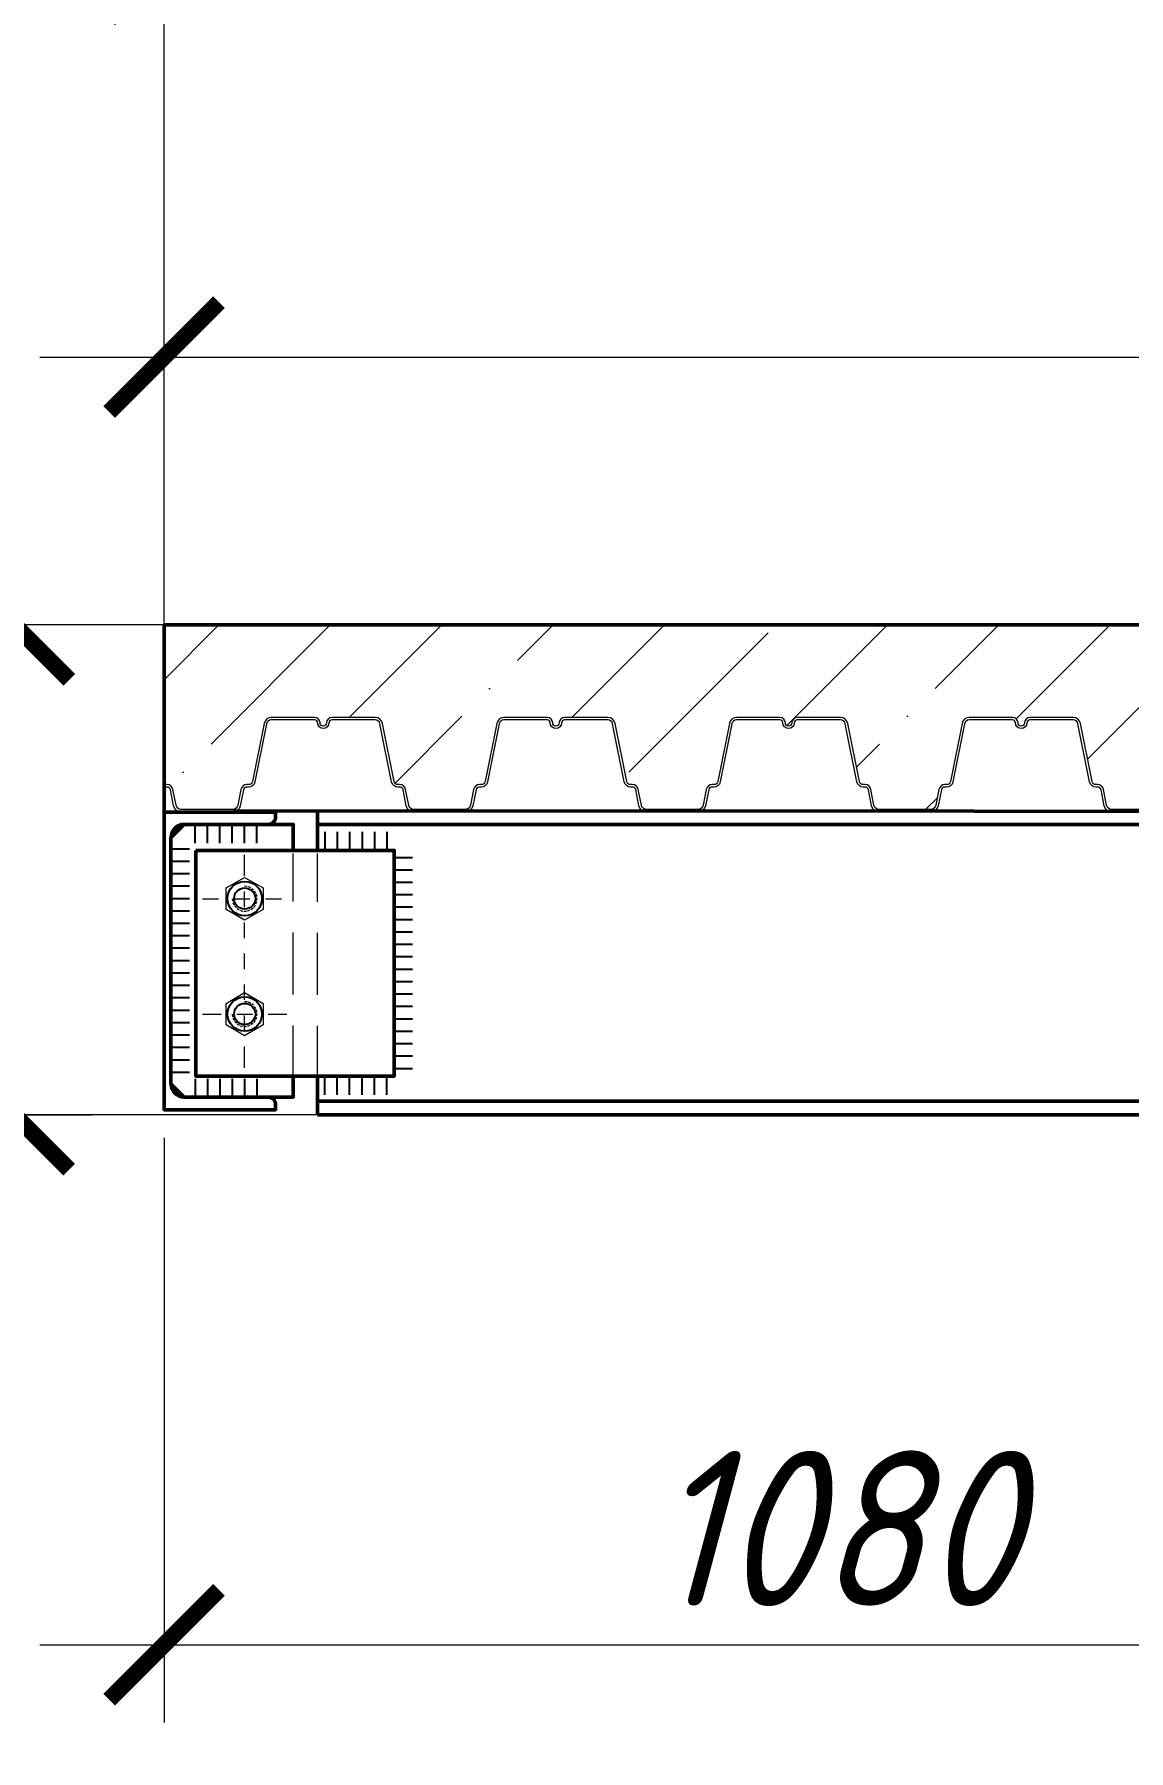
# Model space of a CAD drawing. Header units: millimetres. Extents: x 504091 to 2165846, y 135022 to 442887.
# Drawn here: x 879377 to 880259, y 257134 to 258518 of the extents above; entities that cross this region are included whole.
import ezdxf

# ---------------------------------------------------------------- set-up
doc = ezdxf.new("R2010")
doc.units = ezdxf.units.MM
doc.layers.get('Defpoints').update_dxf_attribs({"color": 255})
for name, color, linetype in [('PDF _Геометрия', 7, 'Continuous'), ('SGRAND', 7, 'Continuous'), ('металл', 124, 'Continuous')]:
    doc.layers.add(name, color=color, linetype=linetype)
doc.layers.add('Кровля', color=214, linetype='Continuous', lineweight=18)
doc.layers.add('Размеры КР', color=164, linetype='Continuous', lineweight=9)
doc.styles.add('GOST 2.304_new', font='isocpeur.ttf', dxfattribs={"width": 0.9, "oblique": 15})
doc.dimstyles.new('SPDS 1_50', dxfattribs={"dimscale": 50, "dimtxt": 2.5, "dimasz": 1.77, "dimexe": 1.25, "dimexo": 0.625, "dimtad": 1, "dimdec": 0, "dimrnd": 0.001, "dimzin": 9, "dimtxsty": 'GOST 2.304_new', "dimblk": 'ARCHTICK', "dimcen": 2.5, "dimdle": 2, "dimclrt": 256, "dimadec": 0, "dimazin": 2, "dimtfac": 0.75, "dimtdec": 0, "dimtmove": 1, "dimatfit": 3, "dimfxl": 0, "dimtolj": 1, "dimlwd": 9, "dimlwe": 9, "dimarcsym": 0})

# ---------------------------------------------------------------- blocks, each defined once
blk = doc.blocks.new('_ArchTick')
at = {"color": 0, "linetype": 'ByBlock', "const_width": 0.15}
blk.add_lwpolyline([(-0.5, -0.5), (0.5, 0.5)], dxfattribs=at)
blk = doc.blocks.new('*D1278')
at = {"layer": 'Defpoints', "color": 0, "lineweight": 20, "transparency": 16777216}
for p in [(881926.4, 258257.8), (879481.6, 258011.9), (881926.4, 258011.9)]:
    blk.add_point(p, dxfattribs=at)
at = {"layer": 'Размеры КР', "color": 0, "lineweight": 9, "transparency": 16777216}
for p, q in [((879481.6, 258043.2), (879481.6, 258320.3)), ((881926.4, 258043.2), (881926.4, 258320.3)), ((879381.6, 258257.8), (882026.4, 258257.8))]:
    blk.add_line(p, q, dxfattribs=at)
at = {"layer": 'Размеры КР', "color": 0, "lineweight": 9, "transparency": 16777216, "xscale": 88.5, "yscale": 88.5, "zscale": 88.5, "rotation": 180}
blk.add_blockref('_ArchTick', (879481.6, 258257.8), dxfattribs=at)
at = {"layer": 'Размеры КР', "color": 0, "lineweight": 9, "transparency": 16777216, "xscale": 88.5, "yscale": 88.5, "zscale": 88.5}
blk.add_blockref('_ArchTick', (881926.4, 258257.8), dxfattribs=at)
at = {"layer": 'Размеры КР', "lineweight": 20, "transparency": 16777216, "insert": (880704, 258351.6), "char_height": 125, "attachment_point": 5, "style": 'GOST 2.304_new'}
blk.add_mtext('\\A1;2445', dxfattribs=at)
blk = doc.blocks.new('*D1280')
at = {"layer": 'Defpoints', "color": 0, "lineweight": 20, "transparency": 16777216}
for p in [(881976.6, 258574.3), (879481.6, 258181.7), (881976.6, 258106.6)]:
    blk.add_point(p, dxfattribs=at)
at = {"layer": 'Размеры КР', "color": 0, "lineweight": 9, "transparency": 16777216}
for p, q in [((879481.6, 258213), (879481.6, 258636.8)), ((881976.6, 258137.8), (881976.6, 258636.8)), ((879381.6, 258574.3), (882076.6, 258574.3))]:
    blk.add_line(p, q, dxfattribs=at)
at = {"layer": 'Размеры КР', "color": 0, "lineweight": 9, "transparency": 16777216, "xscale": 88.5, "yscale": 88.5, "zscale": 88.5, "rotation": 180}
blk.add_blockref('_ArchTick', (879481.6, 258574.3), dxfattribs=at)
at = {"layer": 'Размеры КР', "color": 0, "lineweight": 9, "transparency": 16777216, "xscale": 88.5, "yscale": 88.5, "zscale": 88.5}
blk.add_blockref('_ArchTick', (881976.6, 258574.3), dxfattribs=at)
at = {"layer": 'Размеры КР', "lineweight": 20, "transparency": 16777216, "insert": (880729.1, 258668.1), "char_height": 125, "attachment_point": 5, "style": 'GOST 2.304_new'}
blk.add_mtext('\\A1;2495', dxfattribs=at)
blk = doc.blocks.new('*D1281')
at = {"layer": 'Defpoints', "color": 0, "lineweight": 20, "transparency": 16777216}
for p in [(879360.9, 257647.1), (881001.4, 257647.1), (880913.6, 254847.3)]:
    blk.add_point(p, dxfattribs=at)
at = {"layer": 'Размеры КР', "color": 0, "lineweight": 9, "transparency": 16777216}
for p, q in [((879360.9, 254747.3), (879360.9, 257747.1)), ((880970.2, 257647.1), (879298.4, 257647.1)), ((880882.3, 254847.3), (879298.4, 254847.3))]:
    blk.add_line(p, q, dxfattribs=at)
at = {"layer": 'Размеры КР', "color": 0, "lineweight": 9, "transparency": 16777216, "xscale": 88.5, "yscale": 88.5, "zscale": 88.5}
for p, rotation in [((879360.9, 257647.1), 90), ((879360.9, 254847.3), 270)]:
    blk.add_blockref('_ArchTick', p, dxfattribs=dict(at, rotation=rotation))
at = {"layer": 'Размеры КР', "lineweight": 20, "transparency": 16777216, "insert": (879267.1, 256247.2), "char_height": 125, "attachment_point": 5, "rotation": 90, "style": 'GOST 2.304_new'}
blk.add_mtext('\\A1;2800', dxfattribs=at)
blk = doc.blocks.new('*D1282')
at = {"layer": 'Defpoints', "color": 0, "lineweight": 20, "transparency": 16777216}
for p in [(879360.9, 258041.9), (879531.5, 258041.9), (879266.8, 257647.1)]:
    blk.add_point(p, dxfattribs=at)
at = {"layer": 'Размеры КР', "color": 0, "lineweight": 9, "transparency": 16777216}
for p, q in [((879360.9, 257547.1), (879360.9, 258141.9)), ((879500.2, 258041.9), (879298.4, 258041.9)), ((879298, 257647.1), (879423.4, 257647.1))]:
    blk.add_line(p, q, dxfattribs=at)
at = {"layer": 'Размеры КР', "color": 0, "lineweight": 9, "transparency": 16777216, "xscale": 88.5, "yscale": 88.5, "zscale": 88.5}
for p, rotation in [((879360.9, 258041.9), 90), ((879360.9, 257647.1), 270)]:
    blk.add_blockref('_ArchTick', p, dxfattribs=dict(at, rotation=rotation))
at = {"layer": 'Размеры КР', "lineweight": 20, "transparency": 16777216, "insert": (879267.1, 257844.5), "char_height": 125, "attachment_point": 5, "rotation": 90, "style": 'GOST 2.304_new'}
blk.add_mtext('\\A1;395', dxfattribs=at)
blk = doc.blocks.new('*D1306')
at = {"layer": 'Defpoints', "color": 0, "lineweight": 20, "transparency": 16777216}
for p in [(879481.6, 257659.6), (880561.6, 257612.3), (880561.6, 257219.8)]:
    blk.add_point(p, dxfattribs=at)
at = {"layer": 'Размеры КР', "color": 0, "lineweight": 9, "transparency": 16777216}
for p, q in [((879481.6, 257628.4), (879481.6, 257157.3)), ((880561.6, 257581.1), (880561.6, 257157.3)), ((879381.6, 257219.8), (880661.6, 257219.8))]:
    blk.add_line(p, q, dxfattribs=at)
at = {"layer": 'Размеры КР', "color": 0, "lineweight": 9, "transparency": 16777216, "xscale": 88.5, "yscale": 88.5, "zscale": 88.5, "rotation": 180}
blk.add_blockref('_ArchTick', (879481.6, 257219.8), dxfattribs=at)
at = {"layer": 'Размеры КР', "color": 0, "lineweight": 9, "transparency": 16777216, "xscale": 88.5, "yscale": 88.5, "zscale": 88.5}
blk.add_blockref('_ArchTick', (880561.6, 257219.8), dxfattribs=at)
at = {"layer": 'Размеры КР', "lineweight": 20, "transparency": 16777216, "insert": (880021.6, 257313.6), "char_height": 125, "attachment_point": 5, "style": 'GOST 2.304_new'}
blk.add_mtext('\\A1;1080', dxfattribs=at)

msp = doc.modelspace()

# ---------------------------------------------------------------- hatches: boundary and pattern name
at = {"layer": 'SGRAND', "lineweight": 20}
h = msp.add_hatch(dxfattribs=at)
h.set_pattern_fill('ANSI35', color=256, scale=20)
h.set_pattern_definition([(45, (-5597.09, 1716.57), (-89.802561, 89.802561), []), (45, (-5507.29, 1716.57), (-89.802561, 89.802561), [158.75, -31.75, 0, -31.75])])
h.paths.add_polyline_path([(881919.8266, 257918.9911, -0.406539202), (881916.2478, 257921.4216), (881906.8468, 257968.3223, 0.356446596), (881901.0657, 257973.0434), (881866.1782, 257973.0434, 0.414213562), (881861.7782, 257968.6434, -0.414213562), (881859.1782, 257966.0434, -0.414213562), (881856.5782, 257968.6434, 0.414213562), (881852.1782, 257973.0434), (881817.2906, 257973.0434, 0.358333834), (881811.5018, 257968.2836), (881802.1136, 257921.4467, -0.358554721), (881799.0716, 257918.9434), (881797.6515, 257918.9434, 0.358415298), (881792.8436, 257914.9889), (881790.3387, 257902.2522), (881789.1323, 257896.1179, -0.358415298), (881785.1093, 257892.8091), (881745.3342, 257892.8091, -0.358415298), (881741.3113, 257896.1179), (881738.8064, 257908.8546, 0.416227319), (881733.1202, 257912.8568, -0.406539202), (881729.5414, 257915.2872), (881720.1403, 257962.188, 0.356446596), (881714.3593, 257966.9091), (881679.4718, 257966.9091, 0.414213562), (881675.0718, 257962.5091, -0.414213562), (881672.4718, 257959.9091, -0.414213562), (881669.8718, 257962.5091, 0.414213562), (881665.4718, 257966.9091), (881630.5842, 257966.9091, 0.358333834), (881624.7954, 257962.1492), (881615.4072, 257915.3123, -0.358554721), (881612.3651, 257912.8091), (881610.9451, 257912.8091, 0.358415298), (881606.1371, 257908.8546), (881603.6323, 257896.1179, -0.358415298), (881599.6093, 257892.8091), (881557.8342, 257892.8091, -0.358415298), (881553.8113, 257896.1179), (881551.3064, 257908.8546, 0.416227319), (881545.6202, 257912.8568, -0.406539202), (881542.0414, 257915.2872), (881532.6403, 257962.188, 0.356446596), (881526.8593, 257966.9091), (881491.9718, 257966.9091, 0.414213562), (881487.5718, 257962.5091, -0.414213562), (881484.9718, 257959.9091, -0.414213562), (881482.3718, 257962.5091, 0.414213562), (881477.9718, 257966.9091), (881443.0842, 257966.9091, 0.358333834), (881437.2954, 257962.1492), (881427.9072, 257915.3123, -0.358554721), (881424.8651, 257912.8091), (881423.4451, 257912.8091, 0.358415298), (881418.6371, 257908.8546), (881416.1323, 257896.1179, -0.358415298), (881412.1093, 257892.8091), (881370.3342, 257892.8091, -0.358415298), (881366.3113, 257896.1179), (881363.8064, 257908.8546, 0.416227319), (881358.1202, 257912.8568, -0.406539202), (881354.5414, 257915.2872), (881345.1403, 257962.188, 0.356446596), (881339.3593, 257966.9091), (881304.4718, 257966.9091, 0.414213562), (881300.0718, 257962.5091, -0.414213562), (881297.4718, 257959.9091, -0.414213562), (881294.8718, 257962.5091, 0.414213562), (881290.4718, 257966.9091), (881255.5842, 257966.9091, 0.358333834), (881249.7954, 257962.1492), (881240.4072, 257915.3123, -0.358554721), (881237.3651, 257912.8091), (881235.9451, 257912.8091, 0.358415298), (881231.1371, 257908.8546), (881228.6323, 257896.1179, -0.358415298), (881224.6093, 257892.8091), (881182.8342, 257892.8091, -0.358415298), (881178.8113, 257896.1179), (881176.3064, 257908.8546, 0.416227319), (881170.6202, 257912.8568, -0.406539202), (881167.0414, 257915.2872), (881157.6403, 257962.188, 0.356446596), (881151.8593, 257966.9091), (881116.9718, 257966.9091, 0.414213562), (881112.5718, 257962.5091, -0.414213562), (881109.9718, 257959.9091, -0.414213562), (881107.3718, 257962.5091, 0.414213562), (881102.9718, 257966.9091), (881068.0695, 257966.9091, 0.358333834), (881062.2808, 257962.1492), (881052.8925, 257915.3123, -0.358554721), (881049.8505, 257912.8091), (881048.4304, 257912.8091, 0.358415298), (881043.6225, 257908.8546), (881041.1176, 257896.1179, -0.358415298), (881037.0947, 257892.8091), (880995.3195, 257892.8091, -0.358415298), (880991.2966, 257896.1179), (880988.7917, 257908.8546, 0.416227319), (880983.1055, 257912.8568, -0.406539202), (880979.5267, 257915.2872), (880970.1257, 257962.188, 0.356446596), (880964.3447, 257966.9091), (880929.4571, 257966.9091, 0.414213562), (880925.0571, 257962.5091, -0.414213562), (880922.4571, 257959.9091, -0.414213562), (880919.8571, 257962.5091, 0.414213562), (880915.4571, 257966.9091), (880880.5695, 257966.9091, 0.358333834), (880874.7808, 257962.1492), (880865.3925, 257915.3123, -0.358554721), (880862.3505, 257912.8091), (880860.9304, 257912.8091, 0.358415298), (880856.1225, 257908.8546), (880853.6176, 257896.1179, -0.358415298), (880849.5947, 257892.8091), (880807.8195, 257892.8091, -0.358415298), (880803.7966, 257896.1179), (880801.2917, 257908.8546, 0.416227319), (880795.6055, 257912.8568, -0.406539202), (880792.0267, 257915.2872), (880782.6257, 257962.188, 0.356446596), (880776.8447, 257966.9091), (880741.9571, 257966.9091, 0.414213562), (880737.5571, 257962.5091, -0.414213562), (880734.9571, 257959.9091, -0.414213562), (880732.3571, 257962.5091, 0.414213562), (880727.9571, 257966.9091), (880693.0549, 257966.9091, 0.358333834), (880687.2661, 257962.1492), (880677.8778, 257915.3123, -0.358554721), (880674.8358, 257912.8091), (880673.4157, 257912.8091, 0.358415298), (880668.6078, 257908.8546), (880666.1029, 257896.1179, -0.358415298), (880662.08, 257892.8091), (880620.3049, 257892.8091, -0.358415298), (880616.2819, 257896.1179), (880613.777, 257908.8546, 0.416227319), (880608.0909, 257912.8568, -0.406539202), (880604.5121, 257915.2872), (880595.111, 257962.188, 0.356446596), (880589.33, 257966.9091), (880554.4424, 257966.9091, 0.414213562), (880550.0424, 257962.5091, -0.414213562), (880547.4424, 257959.9091, -0.414213562), (880544.8424, 257962.5091, 0.414213562), (880540.4424, 257966.9091), (880505.5549, 257966.9091, 0.358333834), (880499.7661, 257962.1492), (880490.3778, 257915.3123, -0.358554721), (880487.3358, 257912.8091), (880485.9157, 257912.8091, 0.358415298), (880481.1078, 257908.8546), (880478.6029, 257896.1179, -0.358415298), (880474.58, 257892.8091), (880432.8049, 257892.8091, -0.358415298), (880428.7819, 257896.1179), (880426.277, 257908.8546, 0.416227319), (880420.5909, 257912.8568, -0.406539202), (880417.0121, 257915.2872), (880407.611, 257962.188, 0.356446596), (880401.83, 257966.9091), (880366.9424, 257966.9091, 0.414213562), (880362.5424, 257962.5091, -0.414213562), (880359.9424, 257959.9091, -0.414213562), (880357.3424, 257962.5091, 0.414213562), (880352.9424, 257966.9091), (880318.0402, 257966.9091, 0.358333834), (880312.2514, 257962.1492), (880302.8632, 257915.3123, -0.358554721), (880299.8211, 257912.8091), (880298.4011, 257912.8091, 0.358415298), (880293.5932, 257908.8546), (880291.0883, 257896.1179, -0.358415298), (880287.0653, 257892.8091), (880245.2902, 257892.8091, -0.358415298), (880241.2673, 257896.1179), (880238.7624, 257908.8546, 0.416227319), (880233.0762, 257912.8568, -0.406539202), (880229.4974, 257915.2872), (880220.0963, 257962.188, 0.356446596), (880214.3153, 257966.9091), (880179.4278, 257966.9091, 0.414213562), (880175.0278, 257962.5091, -0.414213562), (880172.4278, 257959.9091, -0.414213562), (880169.8278, 257962.5091, 0.414213562), (880165.4278, 257966.9091), (880130.5402, 257966.9091, 0.358333834), (880124.7514, 257962.1492), (880115.3632, 257915.3123, -0.358554721), (880112.3211, 257912.8091), (880110.9011, 257912.8091, 0.358415298), (880106.0932, 257908.8546), (880103.5883, 257896.1179, -0.358415298), (880099.5653, 257892.8091), (880057.7902, 257892.8091, -0.358415298), (880053.7673, 257896.1179), (880051.2624, 257908.8546, 0.416227319), (880045.5762, 257912.8568, -0.406539202), (880041.9974, 257915.2872), (880032.5963, 257962.188, 0.356446596), (880026.8153, 257966.9091), (879991.9278, 257966.9091, 0.414213562), (879987.5278, 257962.5091, -0.414213562), (879984.9278, 257959.9091, -0.414213562), (879982.3278, 257962.5091, 0.414213562), (879977.9278, 257966.9091), (879943.0255, 257966.9091, 0.358333834), (879937.2368, 257962.1492), (879927.8485, 257915.3123, -0.358554721), (879924.8065, 257912.8091), (879923.3864, 257912.8091, 0.358415298), (879918.5785, 257908.8546), (879916.0736, 257896.1179, -0.358415298), (879912.0507, 257892.8091), (879870.2755, 257892.8091, -0.358415298), (879866.2526, 257896.1179), (879863.7477, 257908.8546, 0.416227319), (879858.0615, 257912.8568, -0.406539202), (879854.4827, 257915.2872), (879845.0817, 257962.188, 0.356446596), (879839.3007, 257966.9091), (879804.4131, 257966.9091, 0.414213562), (879800.0131, 257962.5091, -0.414213562), (879797.4131, 257959.9091, -0.414213562), (879794.8131, 257962.5091, 0.414213562), (879790.4131, 257966.9091), (879755.5255, 257966.9091, 0.358333834), (879749.7368, 257962.1492), (879740.3485, 257915.3123, -0.358554721), (879737.3065, 257912.8091), (879735.8864, 257912.8091, 0.358415298), (879731.0785, 257908.8546), (879728.5736, 257896.1179, -0.358415298), (879724.5507, 257892.8091), (879682.7755, 257892.8091, -0.358415298), (879678.7526, 257896.1179), (879676.2477, 257908.8546, 0.416227319), (879670.5615, 257912.8568, -0.406539202), (879666.9827, 257915.2872), (879657.5817, 257962.188, 0.356446596), (879651.8007, 257966.9091), (879616.9131, 257966.9091, 0.414213562), (879612.5131, 257962.5091, -0.414213562), (879609.9131, 257959.9091, -0.414213562), (879607.3131, 257962.5091, 0.414213562), (879602.9131, 257966.9091), (879568.0109, 257966.9091, 0.358333834), (879562.2221, 257962.1492), (879552.8338, 257915.3123, -0.358554721), (879549.7918, 257912.8091), (879548.3717, 257912.8091, 0.358415298), (879543.5638, 257908.8546), (879541.0589, 257896.1179, -0.358415298), (879537.036, 257892.8091), (879495.2609, 257892.8091, -0.358415298), (879491.2379, 257896.1179), (879488.7331, 257908.8546, 0.416227319), (879483.0469, 257912.8568, -0.120533483), (879481.5767, 257912.9513), (879481.5767, 258041.9091), (881926.4004, 258041.9091), (881926.4004, 257910.4758), (881925.5128, 257914.9889, 0.416227319)])

# ---------------------------------------------------------------- linework, layer by layer
at = {"layer": 'PDF _Геометрия', "lineweight": 25}
for points in [[(879506.5445, 257866.1224), (879506.5445, 257881.1454)], [(879516.4893, 257866.1224), (879516.4893, 257881.1454)], [(879526.4341, 257866.1224), (879526.4341, 257881.1454)], [(879536.5905, 257866.1224), (879536.5905, 257881.1454)], [(879546.5353, 257866.1224), (879546.5353, 257881.1454)], [(879556.4802, 257866.1224), (879556.4802, 257881.1454)], [(879611.2824, 257875.2208), (879611.2824, 257860.1978)], [(879621.2272, 257875.2208), (879621.2272, 257860.1978)], [(879631.172, 257875.2208), (879631.172, 257860.1978)], [(879641.3284, 257875.2208), (879641.3284, 257860.1978)], [(879651.2732, 257875.2208), (879651.2732, 257860.1978)], [(879661.218, 257875.2208), (879661.218, 257860.1978)], [(879502.1011, 257861.2558), (879487.0781, 257861.2558)], [(879502.1011, 257851.0994), (879487.0781, 257851.0994)], [(879681.954, 257854.2733), (879667.1426, 257854.2733)], [(879502.1011, 257841.1546), (879487.0781, 257841.1546)], [(879681.954, 257844.1169), (879667.1426, 257844.1169)], [(879681.954, 257834.1721), (879667.1426, 257834.1721)], [(879502.1011, 257831.2098), (879487.0781, 257831.2098)], [(879502.1011, 257821.265), (879487.0781, 257821.265)], [(879681.954, 257824.2272), (879667.1426, 257824.2272)], [(879502.1011, 257811.1086), (879487.0781, 257811.1086)], [(879681.954, 257814.2824), (879667.1426, 257814.2824)], [(879502.1011, 257801.1638), (879487.0781, 257801.1638)], [(879502.1011, 257791.2189), (879487.0781, 257791.2189)], [(879681.954, 257804.126), (879667.1426, 257804.126)], [(879681.954, 257794.1812), (879667.1426, 257794.1812)], [(879502.1011, 257781.2741), (879487.0781, 257781.2741)], [(879681.954, 257784.2364), (879667.1426, 257784.2364)], [(879502.1011, 257771.1177), (879487.0781, 257771.1177)], [(879681.954, 257774.2916), (879667.1426, 257774.2916)], [(879681.954, 257764.1352), (879667.1426, 257764.1352)], [(879502.1011, 257761.1729), (879487.0781, 257761.1729)], [(879502.1011, 257751.2281), (879487.0781, 257751.2281)], [(879681.954, 257754.1904), (879667.1426, 257754.1904)], [(879502.1011, 257741.2833), (879487.0781, 257741.2833)], [(879681.954, 257744.2456), (879667.1426, 257744.2456)], [(879502.1011, 257731.1269), (879487.0781, 257731.1269)], [(879681.954, 257734.3008), (879667.1426, 257734.3008)], [(879681.954, 257724.1444), (879667.1426, 257724.1444)], [(879502.1011, 257721.1821), (879487.0781, 257721.1821)], [(879502.1011, 257711.2373), (879487.0781, 257711.2373)], [(879681.954, 257714.1996), (879667.1426, 257714.1996)], [(879502.1011, 257701.2925), (879487.0781, 257701.2925)], [(879681.954, 257704.2548), (879667.1426, 257704.2548)], [(879681.954, 257694.31), (879667.1426, 257694.31)], [(879502.1011, 257691.1361), (879487.0781, 257691.1361)], [(879502.1011, 257681.1913), (879487.0781, 257681.1913)], [(879681.954, 257684.1536), (879667.1426, 257684.1536)], [(879506.5445, 257676.1131), (879506.5445, 257661.3017)], [(879516.4893, 257676.1131), (879516.4893, 257661.3017)], [(879526.4341, 257676.1131), (879526.4341, 257661.3017)], [(879536.5905, 257676.1131), (879536.5905, 257661.3017)], [(879546.5353, 257676.1131), (879546.5353, 257661.3017)], [(879556.4802, 257676.1131), (879556.4802, 257661.3017)], [(879611.2824, 257663.206), (879611.2824, 257678.229)], [(879621.2272, 257663.206), (879621.2272, 257678.229)], [(879631.172, 257663.206), (879631.172, 257678.229)], [(879641.3284, 257663.206), (879641.3284, 257678.229)], [(879651.2732, 257663.206), (879651.2732, 257678.229)], [(879661.218, 257663.206), (879661.218, 257678.229)]]:
    msp.add_lwpolyline(points, dxfattribs=at)
at = {"layer": 'PDF _Геометрия', "lineweight": 9}
for points in [[(879487.0781, 257678.229), (879487.0781, 257856.3892)], [(879546.5353, 257839.4618), (879546.5353, 257856.6008)], [(879585.6798, 257818.9375), (879585.6798, 257857.6587)], [(879605.3578, 257818.7259), (879605.3578, 257857.6587)], [(879546.5353, 257833.3257), (879546.5353, 257833.3257)], [(879512.4691, 257821.265), (879525.5878, 257821.265)], [(879531.9355, 257821.265), (879531.9355, 257821.265)], [(879536.5905, 257821.265), (879536.8021, 257819.3606), (879536.8021, 257819.149)], [(879538.2833, 257821.265), (879550.7672, 257821.265)], [(879548.6513, 257830.9982), (879548.4397, 257830.9982), (879546.5353, 257831.2098)], [(879546.5353, 257814.494), (879546.5353, 257826.9779)], [(879551.402, 257829.9402), (879550.344, 257830.575), (879549.4976, 257830.7866)], [(879553.7295, 257828.0359), (879553.5179, 257828.4591), (879552.2483, 257829.3054)], [(879555.4222, 257825.7084), (879554.5758, 257826.9779), (879554.3642, 257827.4011)], [(879555.6338, 257817.0331), (879556.057, 257818.0911), (879556.2686, 257818.9375)], [(879556.4802, 257822.9577), (879556.2686, 257823.5925), (879555.8454, 257824.862)], [(879556.4802, 257819.7838), (879556.4802, 257819.9954), (879556.4802, 257821.8997)], [(879556.9033, 257821.265), (879556.9033, 257821.265)], [(879563.2511, 257821.265), (879576.3698, 257821.265)], [(879537.0137, 257818.0911), (879537.2253, 257817.4563), (879537.8601, 257816.3984)], [(879538.4949, 257815.552), (879539.3412, 257814.2824), (879539.7644, 257814.0708)], [(879540.3992, 257813.2245), (879540.6108, 257813.0129), (879542.0919, 257812.1665)], [(879543.1499, 257811.9549), (879543.9962, 257811.5317), (879545.0542, 257811.3202)], [(879545.9006, 257811.1086), (879547.8049, 257811.3202), (879548.0165, 257811.3202)], [(879546.5353, 257808.3579), (879546.5353, 257808.3579)], [(879548.8629, 257811.5317), (879549.7092, 257811.7433), (879550.7672, 257812.1665)], [(879551.6135, 257812.5897), (879552.8831, 257813.4361), (879553.3063, 257813.8593)], [(879553.9411, 257814.494), (879554.3642, 257814.7056), (879555.2106, 257816.1868)], [(879546.5353, 257789.5262), (879546.5353, 257802.0101)], [(879585.6798, 257744.034), (879585.6798, 257793.9696)], [(879605.3578, 257743.8224), (879605.3578, 257793.758)], [(879546.5353, 257783.1785), (879546.5353, 257783.1785)], [(879546.5353, 257764.5584), (879546.5353, 257777.0423)], [(879546.5353, 257758.2106), (879546.5353, 257758.2106)], [(879546.5353, 257739.5906), (879546.5353, 257752.0745)], [(879548.4397, 257737.8978), (879548.4397, 257738.1094), (879546.5353, 257738.1094)], [(879551.402, 257736.8399), (879550.1324, 257737.4747), (879549.4976, 257737.6863)], [(879553.7295, 257735.1472), (879553.3063, 257735.5703), (879552.2483, 257736.4167)], [(879507.1793, 257678.229), (879507.1793, 257728.1646)], [(879512.4691, 257728.1646), (879527.7037, 257728.1646)], [(879534.0514, 257728.1646), (879534.0514, 257728.1646)], [(879536.5905, 257728.1646), (879536.8021, 257726.2603), (879536.8021, 257726.0487)], [(879537.0137, 257725.2023), (879537.2253, 257724.5676), (879537.8601, 257723.298)], [(879538.2833, 257722.4517), (879539.3412, 257721.3937), (879539.5528, 257720.9705)], [(879540.1876, 257728.1646), (879552.8831, 257728.1646)], [(879546.5353, 257733.2428), (879546.5353, 257733.2428)], [(879546.5353, 257714.6228), (879546.5353, 257727.1067)], [(879553.9411, 257721.6053), (879554.1526, 257721.8169), (879555.2106, 257723.0864)], [(879555.4222, 257732.8196), (879554.5758, 257734.0892), (879554.3642, 257734.3008)], [(879555.6338, 257723.9328), (879556.057, 257725.2023), (879556.2686, 257725.8371)], [(879556.2686, 257729.8574), (879556.2686, 257730.7037), (879555.8454, 257731.7617)], [(879556.4802, 257726.8951), (879556.4802, 257728.7994)], [(879559.0193, 257728.1646), (879559.0193, 257728.1646)], [(879565.367, 257728.1646), (879580.6016, 257728.1646)], [(879540.3992, 257720.3357), (879540.6108, 257720.1241), (879542.0919, 257719.2778)], [(879542.9383, 257718.8546), (879543.9962, 257718.4314), (879544.8426, 257718.4314)], [(879545.9006, 257718.2198), (879547.8049, 257718.2198)], [(879546.5353, 257708.275), (879546.5353, 257708.275)], [(879548.8629, 257718.4314), (879549.7092, 257718.643), (879550.7672, 257719.2778)], [(879551.6135, 257719.701), (879552.8831, 257720.5473), (879553.3063, 257720.7589)], [(879585.6798, 257678.229), (879585.6798, 257719.0662)], [(879605.3578, 257679.9217), (879605.3578, 257718.8546)], [(879546.5353, 257684.9999), (879546.5353, 257702.1388)]]:
    msp.add_lwpolyline(points, dxfattribs=at)
for points in [[(879561.5584, 257812.5897), (879546.5353, 257803.9144), (879531.5123, 257812.5897), (879531.5123, 257829.9402), (879546.5353, 257838.4039), (879561.5584, 257829.9402)], [(879561.5584, 257719.4894), (879546.5353, 257710.8141), (879531.5123, 257719.4894), (879531.5123, 257736.8399), (879546.5353, 257745.5151), (879561.5584, 257736.8399)], [(879497.6577, 257661.3017), (879565.367, 257661.3017)]]:
    msp.add_lwpolyline(points, close=True, dxfattribs=at)
at = {"layer": 'PDF _Геометрия', "lineweight": 25}
for centre, radius in [((879546.6412, 257821.3709), 13.8592), ((879546.6411, 257821.3707), 8.5695), ((879546.6412, 257728.2705), 13.8592), ((879546.6411, 257728.2704), 8.5695)]:
    msp.add_circle(centre, radius, dxfattribs=at)
at = {"layer": 'Кровля'}
for points in [[(880287.0653, 257891.2246), (880245.2902, 257891.2246, -0.358415298), (880239.3049, 257896.1475), (880236.8, 257908.8842, 0.358415298), (880233.9545, 257911.2246), (880232.5344, 257911.2246, -0.358297978), (880227.5307, 257915.3384), (880218.1424, 257962.1753, 0.358550981), (880214.3153, 257965.3246), (880179.4278, 257965.3246, 0.414213562), (880177.0278, 257962.9246, -0.414213562), (880172.4278, 257958.3246, -0.414213562), (880167.8278, 257962.9246, 0.414213562), (880165.4278, 257965.3246), (880130.5402, 257965.3246, 0.358550981), (880126.7132, 257962.1753), (880117.3249, 257915.3384, -0.358297978), (880112.3211, 257911.2246), (880110.9011, 257911.2246, 0.358415298), (880108.0556, 257908.8842), (880105.5507, 257896.1475, -0.358415298), (880099.5653, 257891.2246), (880057.7902, 257891.2246, -0.358415298), (880051.8049, 257896.1475), (880049.3, 257908.8842, 0.358415298), (880046.4545, 257911.2246), (880045.0344, 257911.2246, -0.358297978), (880040.0307, 257915.3384), (880030.6424, 257962.1753, 0.358550981), (880026.8153, 257965.3246), (879991.9278, 257965.3246, 0.414213562), (879989.5278, 257962.9246, -0.414213562), (879984.9278, 257958.3246, -0.414213562), (879980.3278, 257962.9246, 0.414213562), (879977.9278, 257965.3246), (879943.0255, 257965.3246, 0.358550981), (879939.1985, 257962.1753), (879929.8102, 257915.3384, -0.358297978), (879924.8065, 257911.2246), (879923.3864, 257911.2246, 0.358415298), (879920.5409, 257908.8842), (879918.036, 257896.1475, -0.358415298), (879912.0507, 257891.2246), (879870.2755, 257891.2246, -0.358415298), (879864.2902, 257896.1475), (879861.7853, 257908.8842, 0.358415298), (879858.9398, 257911.2246), (879857.5197, 257911.2246, -0.358297978), (879852.516, 257915.3384), (879843.1277, 257962.1753, 0.358550981), (879839.3007, 257965.3246), (879804.4131, 257965.3246, 0.414213562), (879802.0131, 257962.9246, -0.414213562), (879797.4131, 257958.3246, -0.414213562), (879792.8131, 257962.9246, 0.414213562), (879790.4131, 257965.3246), (879755.5255, 257965.3246, 0.358550981), (879751.6985, 257962.1753), (879742.3102, 257915.3384, -0.358297978), (879737.3065, 257911.2246), (879735.8864, 257911.2246, 0.358415298), (879733.0409, 257908.8842), (879730.536, 257896.1475, -0.358415298), (879724.5507, 257891.2246), (879682.7755, 257891.2246, -0.358415298), (879676.7902, 257896.1475), (879674.2853, 257908.8842, 0.358415298), (879671.4398, 257911.2246), (879670.0197, 257911.2246, -0.358297978), (879665.016, 257915.3384), (879655.6277, 257962.1753, 0.358550981), (879651.8007, 257965.3246), (879616.9131, 257965.3246, 0.414213562), (879614.5131, 257962.9246, -0.414213562), (879609.9131, 257958.3246, -0.414213562), (879605.3131, 257962.9246, 0.414213562), (879602.9131, 257965.3246), (879568.0109, 257965.3246, 0.358550981), (879564.1838, 257962.1753), (879554.7956, 257915.3384, -0.358297978), (879549.7918, 257911.2246), (879548.3717, 257911.2246, 0.358415298), (879545.5262, 257908.8842), (879543.0213, 257896.1475, -0.358415298), (879537.036, 257891.2246), (879495.2609, 257891.2246, -0.358415298), (879489.2755, 257896.1475), (879486.7706, 257908.8842, 0.358415298), (879483.9252, 257911.2246), (879482.5051, 257911.2246, -0.076181355), (879480.9778, 257911.4587, -0.076181355)], [(880287.0653, 257893.2246), (880245.2902, 257893.2246, -0.358415298), (880241.2673, 257896.5334), (880238.7624, 257909.2701, 0.358415298), (880233.9545, 257913.2246), (880232.5344, 257913.2246, -0.358554721), (880229.4924, 257915.7279), (880220.1041, 257962.5648, 0.358333834), (880214.3153, 257967.3246), (880179.4278, 257967.3246, 0.414213562), (880175.0278, 257962.9246, -0.414213562), (880172.4278, 257960.3246, -0.414213562), (880169.8278, 257962.9246, 0.414213562), (880165.4278, 257967.3246), (880130.5402, 257967.3246, 0.358333834), (880124.7514, 257962.5648), (880115.3632, 257915.7279, -0.358554721), (880112.3211, 257913.2246), (880110.9011, 257913.2246, 0.358415298), (880106.0932, 257909.2701), (880103.5883, 257896.5334, -0.358415298), (880099.5653, 257893.2246), (880057.7902, 257893.2246, -0.358415298), (880053.7673, 257896.5334), (880051.2624, 257909.2701, 0.358415298), (880046.4545, 257913.2246), (880045.0344, 257913.2246, -0.358554721), (880041.9924, 257915.7279), (880032.6041, 257962.5648, 0.358333834), (880026.8153, 257967.3246), (879991.9278, 257967.3246, 0.414213562), (879987.5278, 257962.9246, -0.414213562), (879984.9278, 257960.3246, -0.414213562), (879982.3278, 257962.9246, 0.414213562), (879977.9278, 257967.3246), (879943.0255, 257967.3246, 0.358333834), (879937.2368, 257962.5648), (879927.8485, 257915.7279, -0.358554721), (879924.8065, 257913.2246), (879923.3864, 257913.2246, 0.358415298), (879918.5785, 257909.2701), (879916.0736, 257896.5334, -0.358415298), (879912.0507, 257893.2246), (879870.2755, 257893.2246, -0.358415298), (879866.2526, 257896.5334), (879863.7477, 257909.2701, 0.358415298), (879858.9398, 257913.2246), (879857.5197, 257913.2246, -0.358554721), (879854.4777, 257915.7279), (879845.0894, 257962.5648, 0.358333834), (879839.3007, 257967.3246), (879804.4131, 257967.3246, 0.414213562), (879800.0131, 257962.9246, -0.414213562), (879797.4131, 257960.3246, -0.414213562), (879794.8131, 257962.9246, 0.414213562), (879790.4131, 257967.3246), (879755.5255, 257967.3246, 0.358333834), (879749.7368, 257962.5648), (879740.3485, 257915.7279, -0.358554721), (879737.3065, 257913.2246), (879735.8864, 257913.2246, 0.358415298), (879731.0785, 257909.2701), (879728.5736, 257896.5334, -0.358415298), (879724.5507, 257893.2246), (879682.7755, 257893.2246, -0.358415298), (879678.7526, 257896.5334), (879676.2477, 257909.2701, 0.358415298), (879671.4398, 257913.2246), (879670.0197, 257913.2246, -0.358554721), (879666.9777, 257915.7279), (879657.5894, 257962.5648, 0.358333834), (879651.8007, 257967.3246), (879616.9131, 257967.3246, 0.414213562), (879612.5131, 257962.9246, -0.414213562), (879609.9131, 257960.3246, -0.414213562), (879607.3131, 257962.9246, 0.414213562), (879602.9131, 257967.3246), (879568.0109, 257967.3246, 0.358333834), (879562.2221, 257962.5648), (879552.8338, 257915.7279, -0.358554721), (879549.7918, 257913.2246), (879548.3717, 257913.2246, 0.358415298), (879543.5638, 257909.2701), (879541.0589, 257896.5334, -0.358415298), (879537.036, 257893.2246), (879495.2609, 257893.2246, -0.358415298), (879491.2379, 257896.5334), (879488.7331, 257909.2701, 0.358415298), (879483.9252, 257913.2246), (879482.5051, 257913.2246, -0.076181355), (879481.5767, 257913.3669)]]:
    msp.add_lwpolyline(points, format="xyb", dxfattribs=at)
at = {"layer": 'металл', "lineweight": 50, "ltscale": 500}
for p, q in [((879605.3578, 257647.125), (879605.3578, 257678.229)), ((881603.7323, 257647.125), (879605.3578, 257647.125))]:
    msp.add_line(p, q, dxfattribs=at)
for points in [[(879537.331, 257891.9366), (881926.4004, 257891.1042), (881926.4004, 258041.9091), (879481.5767, 258041.9091), (879481.5767, 257891.0902)], [(879571.5032, 257655.1655), (879571.5032, 257651.1453), (879481.5767, 257651.1453), (879481.5767, 257891.0902), (879571.5032, 257891.0902), (879571.5032, 257887.07)], [(879605.3578, 257678.229), (879667.1426, 257678.229), (879667.1426, 257860.1978), (879605.3578, 257860.1978), (879605.3578, 257891.0902)], [(879585.6798, 257860.1978), (879585.6798, 257881.1454), (879497.6577, 257881.1454), (879487.0781, 257870.5658), (879487.0781, 257671.6697), (879497.6577, 257661.3017), (879565.367, 257661.3017), (879585.6798, 257661.3017), (879585.6798, 257678.229)], [(881604.1554, 257880.9338), (879605.3578, 257880.9338)], [(881603.7323, 257658.1278), (879605.3578, 257658.1278)]]:
    msp.add_lwpolyline(points, dxfattribs=at)
for points in [[(879565.367, 257881.1454), (879497.6577, 257881.1454)], [(879487.0781, 257870.5658), (879487.0781, 257671.6697)], [(879507.1793, 257860.1978), (879667.1426, 257860.1978), (879667.1426, 257678.229), (879507.1793, 257678.229)]]:
    msp.add_lwpolyline(points, close=True, dxfattribs=at)
for centre, radius, start, end in [((879497.7635, 257870.6716), 10.4738, 90.000141, 179.999859), ((879565.4728, 257887.1758), 6.0304, 270.000297, 359.999703), ((879497.7635, 257671.7755), 10.4738, 180.000141, 269.999859), ((879565.4728, 257655.2713), 6.0304, 0.000297, 89.999703)]:
    msp.add_arc(centre, radius, start, end, dxfattribs=at)
at = {"layer": 'Размеры КР', "lineweight": 20}
for p, q in [((880176.4932, 258041.9091), (878967.1417, 258041.9091)), ((879729.6737, 257647.125), (878693.3236, 257647.125))]:
    msp.add_line(p, q, dxfattribs=at)

# ---------------------------------------------------------------- dimensions: what is measured, and where the dimension line sits
for base, p1, p2, picture, middle in [((881976.5767, 258574.3336), (879481.5767, 258181.7404), (881976.5767, 258106.5507), '*D1280', (880729.0767, 258668.0836)), ((881926.4004, 258257.8217), (879481.5767, 258011.9091), (881926.4004, 258011.9091), '*D1278', (880703.9885, 258351.5717)), ((880561.5767, 257219.8409), (879481.5767, 257659.6433), (880561.5767, 257612.3031), '*D1306', (880021.5767, 257313.5909))]:
    dim = msp.add_linear_dim(base=base, p1=p1, p2=p2, dimstyle='SPDS 1_50', dxfattribs=at)
    dim.commit()
    dim.dimension.update_dxf_attribs({"geometry": picture, "text_midpoint": middle})
for base, p1, p2, picture, middle in [((879360.8763, 258041.9091), (879266.7718, 257647.125), (879531.4868, 258041.9091), '*D1282', (879267.1263, 257844.517)), ((879360.8763, 257647.125), (880913.5946, 254847.2759), (881001.4486, 257647.125), '*D1281', (879267.1263, 256247.2005))]:
    dim = msp.add_linear_dim(base=base, p1=p1, p2=p2, angle=90, dimstyle='SPDS 1_50', dxfattribs=at)
    dim.commit()
    dim.dimension.update_dxf_attribs({"geometry": picture, "text_midpoint": middle})

doc.saveas('drawing.dxf')
